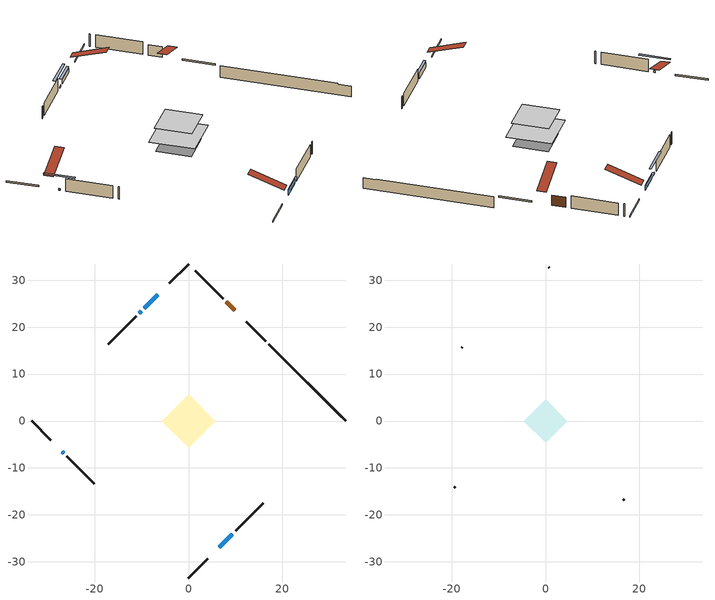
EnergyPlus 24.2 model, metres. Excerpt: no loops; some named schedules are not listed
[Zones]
conditioned space
 floor outside (Floor1 construction): -3.5,0 0,3.5 3.5,0 0,-3.5 z0.45
 floor adiabatic (AdiabaticFloorConstruction): -5.74,0 0,5.74 5.74,0 0,-5.74 z0.45
 floor foundation (Slab1 construction): -4.45,0 0,4.45 4.45,0 0,-4.45 z-1.78
 floor foundation (Slab2 construction): -3.34,0 0,3.34 3.34,0 0,-3.34 z0
 wall outside (RimJoist1 construction): 0,-33.47 4.1,-29.37 / -33.47,0 -29.37,-4.1 / 0,33.47 -4.1,29.37 / 16.43,17.04 12.33,21.13 z0.45:0.75
 wall outside (AdiabaticWallConstruction 1): 9.82,23.64 8.04,25.43 z0.45:2.48
 wall outside (AdiabaticWallConstruction): -6.61,26.86 -9.43,24.03 z0.45:1.3; -10.09,23.38 -10.52,22.94 / -26.86,-6.6 -26.64,-6.83 z0.45:0.78; 6.61,-26.86 9.37,-24.1 z0.45:1.5
 wall outside (Wall1 construction): 10.02,-23.44 15.95,-17.52 / -25.99,-7.48 -20.06,-13.4 / -11.18,22.29 -17.1,16.37 / 7.38,26.08 1.46,32 z0.45:2.89
 wall foundation (FoundationWall1 construction): 17.09,16.38,-1.78 17.09,16.38,0.45 31.83,1.64,0.45 31.83,1.64,0.32 33.47,0,0.32 33.47,0,-1.78
 window (WindowConstruction): -6.61,26.86 -9.43,24.03 z0.45:1.3
 window (WindowConstruction 2): -10.09,23.38 -10.52,22.95 z0.45:0.78
 window (WindowConstruction 3): -26.86,-6.61 -26.64,-6.82 z0.45:0.78
 window (WindowConstruction 1): 6.61,-26.86 9.37,-24.1 z0.45:1.5
 door (Door): 9.82,23.64 8.04,25.43 z0.45:2.48
 ceiling adiabatic (AdiabaticFloorConstruction): 0,-5.74 5.74,0 0,5.74 -5.74,0 z0.45
attic - vented
 floor to conditioned space (Floor2 construction Reversed): -4.67,0 0,4.67 4.67,0 0,-4.67 z2.89
 wall outside (Wall2 construction): 16.6,-16.86 16.75,-16.72 / -19.41,-14.06 -19.26,-14.21 / -17.76,15.71 -17.9,15.56 / 0.8,32.66 0.66,32.81 z0.45:2.89
 roof outside (Roof1 construction): 5.95,-27.52,2.89 1.41,-22.97,5.03 0.21,-24.17,5.03 4.75,-28.71,2.89; -27.52,-5.95,2.89 -22.97,-1.41,5.03 -24.17,-0.21,5.03 -28.71,-4.75,2.89; -5.95,27.52,2.89 -1.41,22.97,5.03 -0.21,24.17,5.03 -4.75,28.71,2.89; 10.48,22.99,2.89 5.93,18.44,5.03 7.13,17.25,5.03 11.68,21.79,2.89
shading: -9.57,23.89 -6.46,27 -6.76,27.29 -9.86,24.18 z1.5; -12.39,21.08 -8.22,25.24 -8.51,25.53 -12.68,21.37 z3.42; -24.78,-8.69 -28.73,-4.74 -29.02,-5.03 -25.07,-8.98 z3.42; 9.51,-23.96 6.46,-27 6.76,-27.29 9.8,-24.25 z1.7
[Building]
Building 1: Terrain=Suburbs
[Site:Location]
Toronto Intl AP_ON: Latitude {deg}=43.68; Longitude {deg}=-79.63; Time Zone {hr}=-5; Elevation {m}=173; Keep Site Location Information=Yes
[Site:GroundTemperature:Shallow]
4.59119, 2.66285, 2.50842, 3.42352, 7.09712, 10.7536, 13.9236, 15.9317, 16.1023, 14.4691, 11.3799, 7.83558
[Site:WaterMainsTemperature]
Calculation Method=Schedule; Temperature Schedule=mains temperature schedule
[Material] Roughness=Rough; Thermal Absorptance=0.9
Name | Thickness {m} | Conductivity {W/m-K} | Density {kg/m3} | Specific Heat {J/kg-K} | Solar Absorptance | Visible Absorptance
asphalt or fiberglass shingles | 0.00635 | 0.162714 | 1121.4 | 1465.45 | 0.84 | 0.84
ceiling loosefill ins | 0.0846667 | 0.0480833 | 16.02 | 1046.75 | 0.7 | 0.7
ceiling stud and cavity | 0.1397 | 0.0988009 | 65.682 | 1177.47 | 0.7 | 0.7
concrete 4.0 in. | 0.1016 | 1.803125 | 2242.8 | 837.4 | 0.7 | 0.7
concrete 8.0 in. | 0.2032 | 1.803125 | 2242.8 | 837.4 | 0.7 | 0.7
door material | 0.04445 | 0.188738 | 512.64 | 1214.23 | 0.7 | 0.7
floor covering | 0.0127 | 0.0433444 | 54.468 | 1339.84 | 0.6 | 0.6
floor rigid ins | 0.051816 | 0.029427 | 32.04 | 1214.23 | 0.7 | 0.7
floor rigid ins 1; wall rigid ins | 0.512978 | 0.029427 | 32.04 | 1214.23 | 0.7 | 0.7
floor stud and cavity | 0.1397 | 0.0826263 | 92.3553 | 1139.71 | 0.7 | 0.7
floor stud and cavity 1 | 0.1397 | 1.75129 | 37.0049 | 1207.88 | 0.7 | 0.7
furniture material conditioned space 1 | 0.1524 | 0.115458 | 640.8 | 1214.23 | 0.6 | 0.6
gypsum board | 0.0127 | 0.160291 | 801 | 837.4 | 0.6 | 0.6
interior horizontal ins | 0.00290118 | 0.029427 | 32.04 | 1214.23 | 0.7 | 0.7
osb sheathing 0.5 in. | 0.0127 | 0.115458 | 512.64 | 1214.23 | 0.7 | 0.7
osb sheathing 0.75 in. | 0.01905 | 0.115458 | 512.64 | 1214.23 | 0.7 | 0.7
rim joist stud and cavity | 0.0508 | 0.648972 | 50.32683 | 1063.81 | 0.6 | 0.6
wall stud and cavity | 0.1397 | 0.0984349 | 139.0536 | 1170.24 | 0.7 | 0.7
wall stud and cavity 1 | 0.0889 | 6.9971 | 50.32683 | 1063.81 | 0.6 | 0.6
wall stud and cavity 2 | 0.0889 | 0.380278 | 52.3479 | 1209.89 | 0.7 | 0.7
wall stud and cavity 3 | 0.0889 | 0.391764 | 83.0341 | 1211.67 | 0.7 | 0.7
wood siding | 0.0254 | 0.102417 | 544.68 | 1172.36 | 0.4 | 0.4
wood siding 1 | 0.00254 | 0.102417 | 544.68 | 1172.36 | 0.4 | 0.4
wood siding 2; wood siding 3; wood siding 4 | 0.0254 | 0.102417 | 544.68 | 1172.36 | 0.7 | 0.7
[WindowMaterial:SimpleGlazingSystem]
Name | U-Factor {W/m2-K} | Solar Heat Gain Coefficient
WindowMaterial | 2.96278 | 0.62
WindowMaterial 1 | 2.9395 | 0.65
WindowMaterial 2 | 3.068959 | 0.43
WindowMaterial 3 | 2.680016 | 0.43
[Construction]
AdiabaticFloorConstruction: floor stud and cavity 1, floor rigid ins 1, osb sheathing 0.75 in., floor covering
AdiabaticWallConstruction: wood siding 3, wall rigid ins, wall stud and cavity 2, gypsum board
AdiabaticWallConstruction 1: wood siding 4, wall rigid ins, wall stud and cavity 2, gypsum board
Door: door material
Floor1 construction: floor stud and cavity, floor rigid ins, osb sheathing 0.75 in., floor covering
Floor2 construction Reversed: gypsum board, ceiling stud and cavity, ceiling loosefill ins
FoundationWall1 construction: concrete 8.0 in.
furniture construction conditioned space 1: furniture material conditioned space 1
PartitionWallConstruction: gypsum board, wall stud and cavity 3, gypsum board
RimJoist1 construction: wood siding 2, rim joist stud and cavity
Roof1 construction: asphalt or fiberglass shingles
Slab1 construction; Slab2 construction: concrete 4.0 in.
Wall1 construction: wood siding, osb sheathing 0.5 in., wall stud and cavity, gypsum board
Wall2 construction: wood siding 1, wall stud and cavity 1
WindowConstruction: WindowMaterial
WindowConstruction 1: WindowMaterial 1
WindowConstruction 2: WindowMaterial 2
WindowConstruction 3: WindowMaterial 3
[Zone] Multiplier=1; Part of Total Floor Area=Yes
Name | Volume {m3}
attic - vented | 15.1367
conditioned space | 263.4
[Space]
Name | Zone | Volume {m3}
attic - vented 1 | attic - vented | 15.1367
conditioned space 1 | conditioned space | 263.4
[ZoneInfiltration:EffectiveLeakageArea]
infil attic - vented 1: Zone or Space=attic - vented 1; Schedule=Always On Discrete; Effective Air Leakage Area {cm2}=1801.24; Stack Coefficient=0.000318518; Wind Coefficient=1.20583e-05
[ZoneMixing]
whole house fan mix: Zone or Space=attic - vented; Schedule=Always On Continuous; Design Flow Rate Calculation Method=Flow/Zone; Design Flow Rate {m3/s}=0; Source Zone or Space=conditioned space
[SurfaceProperty:ExposedFoundationPerimeter] Exposed Perimeter Calculation Method=TotalExposedPerimeter
Name | Total Exposed Perimeter {m}
Slab1 | 23.165
Slab2 | 13.411
[InternalMass] Zone or ZoneList=conditioned space; Space or SpaceList=conditioned space 1
Name | Construction | Surface Area {m2}
furniture mass conditioned space 1 | furniture construction conditioned space 1 | 60.8767
partition wall mass | PartitionWallConstruction | 152.192
[Lights]
interior lighting: Zone or ZoneList or Space or SpaceList=conditioned space 1; Schedule=interior lighting schedule; Design Level Calculation Method=LightingLevel; Lighting Level {W}=343.2; Return Air Fraction=0; Fraction Radiant=0.6; Fraction Visible=0.2; Fraction Replaceable=1
[People]
occupants: Zone or ZoneList or Space or SpaceList=conditioned space 1; Number of People Schedule=occupants schedule; Number of People Calculation Method=People; Number of People=3; Fraction Radiant=0.314171; Sensible Heat Fraction=0.56303; Activity Level Schedule=occupants activity schedule; Carbon Dioxide Generation Rate {m3/s-W}=0; Enable ASHRAE 55 Comfort Warnings=No; Mean Radiant Temperature Calculation Type=EnclosureAveraged
[ElectricEquipment] Zone or ZoneList or Space or SpaceList=conditioned space 1; Design Level Calculation Method=EquipmentLevel
Name | Schedule | Design Level {W} | Fraction Latent | Fraction Radiant | Fraction Lost
clothes dryer | clothes dryer schedule | 140.772 | 0.015 | 0.081 | 0.85
clothes washer | clothes washer schedule | 32.1985 | 0.03 | 0.162 | 0.7
cooking range | cooking range schedule | 215.147 | 0.08 | 0.432 | 0.2
dishwasher | dishwasher schedule | 66.8632 | 0.3 | 0.18 | 0.4
fridge | fridge schedule | 72.9452 | 0 | 0.6 | 0
mech vent house fan | mech vent house fan schedule | 10 | 0 | 0 | 1
mech vent house fan cfis | mech vent house fan cfis schedule | 0 | 0 | 0 | 0
misc plug loads | misc plug loads schedule | 494.7 | 0.045 | 0.513 | 0.1
whole house fan | Always On Discrete | 0 | 0 | 0 | 1
[OtherEquipment] Zone or ZoneList or Space or SpaceList=conditioned space 1; Design Level Calculation Method=EquipmentLevel
Name | Fuel Type | Schedule | Design Level {W} | Fraction Latent | Fraction Radiant | Fraction Lost
clothes dryer 1 | Electricity | clothes dryer schedule | 0 | 0.015 | 0.081 | 0.85
cooking range 1 | Electricity | cooking range schedule | 0 | 0.08 | 0.432 | 0.2
general water use latent | None | general water use schedule | 62.594 | 1 | 0 | 0
general water use sensible | None | general water use schedule | -61.6891 | 0 | 0.6 | 0
mech vent house fan latent load | None | Always On Discrete | 0 | 1 | 0 | 0
mech vent house fan sensible load | None | Always On Discrete | 0 | 0 | 0 | 0
water heater energy adjustment1 | NaturalGas | Always On Discrete | 0.01 | 0 | 0 | 1
[ZoneInfiltration:DesignFlowRate] Zone or ZoneList or Space or SpaceList=conditioned space 1; Schedule=Always On Discrete; Design Flow Rate Calculation Method=Flow/Zone; Design Flow Rate {m3/s}=0
infil flow; natural vent flow; whole house fan flow
[AvailabilityManager:Scheduled]
furnace airloop Availability Manager: Schedule=Always On Discrete
[Foundation:Kiva] Initial Indoor Air Temperature {C}=21; Wall Depth Below Slab {m}=0.2032
Name | Interior Horizontal Insulation Material | Interior Horizontal Insulation Depth {m} | Interior Horizontal Insulation Width {m} | Wall Height Above Grade {m}
Foundation Kiva 1 | interior horizontal ins | 0 | 1 | 0.450007
Foundation Kiva 2 |  |  |  | 0.1016
[Foundation:Kiva:Settings]
Soil Conductivity {W/m-K}=0.849921; Soil Density {kg/m3}=1842.3; Soil Specific Heat {J/kg-K}=418.7; Ground Solar Absorptivity=0.9; Ground Thermal Absorptivity=0.9; Ground Surface Roughness {m}=0.03; Far-Field Width {m}=40; Deep-Ground Boundary Condition=ZeroFlux; Deep-Ground Depth {m}=40; Minimum Cell Dimension {m}=0.2; Maximum Cell Growth Coefficient=3; Simulation Timestep=Timestep
[Exterior:Lights]
exterior lighting: Schedule=exterior lighting schedule; Design Level {W}=75.6
[EnergyManagementSystem:GlobalVariable]
furnace_airloop_Fan_RTF
infil_program_Qfan
infil_program_Qinf
natural_vent_program_Qnv
natural_vent_program_Qwhf
[EnergyManagementSystem:Sensor]
Name | Output:Variable or Output:Meter Index Key | Output:Variable or Output:Meter
airflow_gain | infil flow | Infiltration Sensible Heat Gain Energy
airflow_gain_1 | natural vent flow | Infiltration Sensible Heat Gain Energy
airflow_gain_2 | whole house fan flow | Infiltration Sensible Heat Gain Energy
airflow_loss | infil flow | Infiltration Sensible Heat Loss Energy
airflow_loss_1 | natural vent flow | Infiltration Sensible Heat Loss Energy
airflow_loss_2 | whole house fan flow | Infiltration Sensible Heat Loss Energy
clg_load_cond |  | Cooling:EnergyTransfer:Zone:CONDITIONED SPACE
clg_sp_s; clg_sp_s_1 | cooling setpoint | Schedule Value
clothes_dryer_exhaust_0_sch_s | clothes dryer exhaust 0 schedule | Schedule Value
cool_season | cooling season schedule | Schedule Value
htg_load_cond |  | Heating:EnergyTransfer:Zone:CONDITIONED SPACE
htg_sp_s; htg_sp_s_1 | heating setpoint | Schedule Value
ig_ee_conv | clothes dryer | Electric Equipment Convective Heating Energy
ig_ee_conv_2 | cooking range | Electric Equipment Convective Heating Energy
ig_ee_conv_4 | fridge | Electric Equipment Convective Heating Energy
ig_ee_conv_5 | misc plug loads | Electric Equipment Convective Heating Energy
ig_ee_conv_6 | whole house fan | Electric Equipment Convective Heating Energy
ig_ee_rad | clothes dryer | Electric Equipment Radiant Heating Energy
ig_ee_rad_2 | cooking range | Electric Equipment Radiant Heating Energy
ig_ee_rad_4 | fridge | Electric Equipment Radiant Heating Energy
ig_ee_rad_5 | misc plug loads | Electric Equipment Radiant Heating Energy
ig_ee_rad_6 | whole house fan | Electric Equipment Radiant Heating Energy
ig_lgt_conv | interior lighting | Lights Convective Heating Energy
ig_lgt_rad | interior lighting | Lights Radiant Heating Energy
ig_lgt_vis | interior lighting | Lights Visible Radiation Heating Energy
ig_oe_conv | clothes dryer 1 | Other Equipment Convective Heating Energy
ig_oe_conv_1 | cooking range 1 | Other Equipment Convective Heating Energy
ig_oe_conv_2 | general water use latent | Other Equipment Convective Heating Energy
ig_oe_conv_3 | general water use sensible | Other Equipment Convective Heating Energy
ig_oe_conv_4 | water heater energy adjustment1 | Other Equipment Convective Heating Energy
ig_oe_rad | clothes dryer 1 | Other Equipment Radiant Heating Energy
ig_oe_rad_1 | cooking range 1 | Other Equipment Radiant Heating Energy
ig_oe_rad_2 | general water use latent | Other Equipment Radiant Heating Energy
ig_oe_rad_3 | general water use sensible | Other Equipment Radiant Heating Energy
ig_oe_rad_4 | water heater energy adjustment1 | Other Equipment Radiant Heating Energy
ig_ppl_conv | occupants | People Convective Heating Energy
ig_ppl_rad | occupants | People Radiant Heating Energy
im_conv | furniture mass conditioned space 1 | Surface Inside Face Convection Heat Gain Energy
im_conv_1 | partition wall mass | Surface Inside Face Convection Heat Gain Energy
im_ig | furniture mass conditioned space 1 | Surface Inside Face Internal Gains Radiation Heat Gain Energy
im_ig_1 | partition wall mass | Surface Inside Face Internal Gains Radiation Heat Gain Energy
im_lgt | furniture mass conditioned space 1 | Surface Inside Face Lights Radiation Heat Gain Energy
im_lgt_1 | partition wall mass | Surface Inside Face Lights Radiation Heat Gain Energy
im_sol | furniture mass conditioned space 1 | Surface Inside Face Solar Radiation Heat Gain Energy
im_sol_1 | partition wall mass | Surface Inside Face Solar Radiation Heat Gain Energy
im_surf | furniture mass conditioned space 1 | Surface Inside Face Net Surface Thermal Radiation Heat Gain Energy
im_surf_1 | partition wall mass | Surface Inside Face Net Surface Thermal Radiation Heat Gain Energy
mv_conv | mech vent house fan | Electric Equipment Convective Heating Energy
mv_conv_1 | mech vent house fan cfis | Electric Equipment Convective Heating Energy
mv_conv_2 | mech vent house fan latent load | Other Equipment Convective Heating Energy
mv_conv_3 | mech vent house fan sensible load | Other Equipment Convective Heating Energy
mv_rad | mech vent house fan | Electric Equipment Radiant Heating Energy
mv_rad_1 | mech vent house fan cfis | Electric Equipment Radiant Heating Energy
mv_rad_2 | mech vent house fan latent load | Other Equipment Radiant Heating Energy
mv_rad_3 | mech vent house fan sensible load | Other Equipment Radiant Heating Energy
natural_vent_s | natural vent schedule | Schedule Value
out_pb_s |  | Site Outdoor Air Barometric Pressure
out_wt_s |  | Site Outdoor Air Humidity Ratio
site_vw_s |  | Site Wind Speed
ss_back_out | Window1 | Surface Window Shortwave from Zone Back Out Window Heat Transfer Rate
ss_back_out_1 | Window10 | Surface Window Shortwave from Zone Back Out Window Heat Transfer Rate
ss_back_out_2 | Window12 | Surface Window Shortwave from Zone Back Out Window Heat Transfer Rate
ss_back_out_3 | Window6 | Surface Window Shortwave from Zone Back Out Window Heat Transfer Rate
ss_conv | Door1 | Surface Inside Face Convection Heat Gain Energy
ss_conv_1 | Window1 | Surface Inside Face Convection Heat Gain Energy
ss_conv_2 | Window10 | Surface Inside Face Convection Heat Gain Energy
ss_conv_3 | Window12 | Surface Inside Face Convection Heat Gain Energy
ss_conv_4 | Window6 | Surface Inside Face Convection Heat Gain Energy
ss_ig | Door1 | Surface Inside Face Internal Gains Radiation Heat Gain Energy
ss_ig_1 | Window1 | Surface Inside Face Internal Gains Radiation Heat Gain Energy
ss_ig_2 | Window10 | Surface Inside Face Internal Gains Radiation Heat Gain Energy
ss_ig_3 | Window12 | Surface Inside Face Internal Gains Radiation Heat Gain Energy
ss_ig_4 | Window6 | Surface Inside Face Internal Gains Radiation Heat Gain Energy
ss_lgt | Door1 | Surface Inside Face Lights Radiation Heat Gain Energy
ss_sol | Door1 | Surface Inside Face Solar Radiation Heat Gain Energy
ss_surf | Door1 | Surface Inside Face Net Surface Thermal Radiation Heat Gain Energy
ss_surf_1 | Window1 | Surface Inside Face Net Surface Thermal Radiation Heat Gain Energy
ss_surf_2 | Window10 | Surface Inside Face Net Surface Thermal Radiation Heat Gain Energy
ss_surf_3 | Window12 | Surface Inside Face Net Surface Thermal Radiation Heat Gain Energy
ss_surf_4 | Window6 | Surface Inside Face Net Surface Thermal Radiation Heat Gain Energy
ss_trans_in | Window1 | Surface Window Transmitted Solar Radiation Rate
ss_trans_in_1 | Window10 | Surface Window Transmitted Solar Radiation Rate
ss_trans_in_2 | Window12 | Surface Window Transmitted Solar Radiation Rate
ss_trans_in_3 | Window6 | Surface Window Transmitted Solar Radiation Rate
ss_trans_out | Window1 | Surface Inside Face Initial Transmitted Diffuse Transmitted Out Window Solar Radiation Rate
ss_trans_out_1 | Window10 | Surface Inside Face Initial Transmitted Diffuse Transmitted Out Window Solar Radiation Rate
ss_trans_out_2 | Window12 | Surface Inside Face Initial Transmitted Diffuse Transmitted Out Window Solar Radiation Rate
ss_trans_out_3 | Window6 | Surface Inside Face Initial Transmitted Diffuse Transmitted Out Window Solar Radiation Rate
s_conv | Floor1 | Surface Inside Face Convection Heat Gain Energy
s_conv_1 | Floor2 | Surface Inside Face Convection Heat Gain Energy
s_conv_10 | Slab2 | Surface Inside Face Convection Heat Gain Energy
s_conv_11 | Wall1:135 | Surface Inside Face Convection Heat Gain Energy
s_conv_12 | Wall1:225 | Surface Inside Face Convection Heat Gain Energy
s_conv_13 | Wall1:315 | Surface Inside Face Convection Heat Gain Energy
s_conv_14 | Wall1:45 | Surface Inside Face Convection Heat Gain Energy
s_conv_2 | FoundationWall1 | Surface Inside Face Convection Heat Gain Energy
s_conv_3 | inferred conditioned ceiling | Surface Inside Face Convection Heat Gain Energy
s_conv_4 | inferred conditioned floor | Surface Inside Face Convection Heat Gain Energy
s_conv_5 | RimJoist1:135 | Surface Inside Face Convection Heat Gain Energy
s_conv_6 | RimJoist1:225 | Surface Inside Face Convection Heat Gain Energy
s_conv_7 | RimJoist1:315 | Surface Inside Face Convection Heat Gain Energy
s_conv_8 | RimJoist1:45 | Surface Inside Face Convection Heat Gain Energy
s_conv_9 | Slab1 | Surface Inside Face Convection Heat Gain Energy
s_ig | Floor1 | Surface Inside Face Internal Gains Radiation Heat Gain Energy
s_ig_1 | Floor2 | Surface Inside Face Internal Gains Radiation Heat Gain Energy
s_ig_10 | Slab2 | Surface Inside Face Internal Gains Radiation Heat Gain Energy
s_ig_11 | Wall1:135 | Surface Inside Face Internal Gains Radiation Heat Gain Energy
s_ig_12 | Wall1:225 | Surface Inside Face Internal Gains Radiation Heat Gain Energy
s_ig_13 | Wall1:315 | Surface Inside Face Internal Gains Radiation Heat Gain Energy
s_ig_14 | Wall1:45 | Surface Inside Face Internal Gains Radiation Heat Gain Energy
s_ig_2 | FoundationWall1 | Surface Inside Face Internal Gains Radiation Heat Gain Energy
s_ig_3 | inferred conditioned ceiling | Surface Inside Face Internal Gains Radiation Heat Gain Energy
s_ig_4 | inferred conditioned floor | Surface Inside Face Internal Gains Radiation Heat Gain Energy
s_ig_5 | RimJoist1:135 | Surface Inside Face Internal Gains Radiation Heat Gain Energy
s_ig_6 | RimJoist1:225 | Surface Inside Face Internal Gains Radiation Heat Gain Energy
s_ig_7 | RimJoist1:315 | Surface Inside Face Internal Gains Radiation Heat Gain Energy
s_ig_8 | RimJoist1:45 | Surface Inside Face Internal Gains Radiation Heat Gain Energy
s_ig_9 | Slab1 | Surface Inside Face Internal Gains Radiation Heat Gain Energy
s_lgt | Floor1 | Surface Inside Face Lights Radiation Heat Gain Energy
s_lgt_1 | Floor2 | Surface Inside Face Lights Radiation Heat Gain Energy
s_lgt_10 | Slab2 | Surface Inside Face Lights Radiation Heat Gain Energy
s_lgt_11 | Wall1:135 | Surface Inside Face Lights Radiation Heat Gain Energy
s_lgt_12 | Wall1:225 | Surface Inside Face Lights Radiation Heat Gain Energy
s_lgt_13 | Wall1:315 | Surface Inside Face Lights Radiation Heat Gain Energy
s_lgt_14 | Wall1:45 | Surface Inside Face Lights Radiation Heat Gain Energy
s_lgt_2 | FoundationWall1 | Surface Inside Face Lights Radiation Heat Gain Energy
s_lgt_3 | inferred conditioned ceiling | Surface Inside Face Lights Radiation Heat Gain Energy
s_lgt_4 | inferred conditioned floor | Surface Inside Face Lights Radiation Heat Gain Energy
s_lgt_5 | RimJoist1:135 | Surface Inside Face Lights Radiation Heat Gain Energy
s_lgt_6 | RimJoist1:225 | Surface Inside Face Lights Radiation Heat Gain Energy
s_lgt_7 | RimJoist1:315 | Surface Inside Face Lights Radiation Heat Gain Energy
s_lgt_8 | RimJoist1:45 | Surface Inside Face Lights Radiation Heat Gain Energy
s_lgt_9 | Slab1 | Surface Inside Face Lights Radiation Heat Gain Energy
s_sol | Floor1 | Surface Inside Face Solar Radiation Heat Gain Energy
s_sol_1 | Floor2 | Surface Inside Face Solar Radiation Heat Gain Energy
s_sol_10 | Slab2 | Surface Inside Face Solar Radiation Heat Gain Energy
s_sol_11 | Wall1:135 | Surface Inside Face Solar Radiation Heat Gain Energy
s_sol_12 | Wall1:225 | Surface Inside Face Solar Radiation Heat Gain Energy
s_sol_13 | Wall1:315 | Surface Inside Face Solar Radiation Heat Gain Energy
s_sol_14 | Wall1:45 | Surface Inside Face Solar Radiation Heat Gain Energy
s_sol_2 | FoundationWall1 | Surface Inside Face Solar Radiation Heat Gain Energy
s_sol_3 | inferred conditioned ceiling | Surface Inside Face Solar Radiation Heat Gain Energy
s_sol_4 | inferred conditioned floor | Surface Inside Face Solar Radiation Heat Gain Energy
s_sol_5 | RimJoist1:135 | Surface Inside Face Solar Radiation Heat Gain Energy
s_sol_6 | RimJoist1:225 | Surface Inside Face Solar Radiation Heat Gain Energy
s_sol_7 | RimJoist1:315 | Surface Inside Face Solar Radiation Heat Gain Energy
s_sol_8 | RimJoist1:45 | Surface Inside Face Solar Radiation Heat Gain Energy
s_sol_9 | Slab1 | Surface Inside Face Solar Radiation Heat Gain Energy
s_surf | Floor1 | Surface Inside Face Net Surface Thermal Radiation Heat Gain Energy
s_surf_1 | Floor2 | Surface Inside Face Net Surface Thermal Radiation Heat Gain Energy
s_surf_10 | Slab2 | Surface Inside Face Net Surface Thermal Radiation Heat Gain Energy
s_surf_11 | Wall1:135 | Surface Inside Face Net Surface Thermal Radiation Heat Gain Energy
s_surf_12 | Wall1:225 | Surface Inside Face Net Surface Thermal Radiation Heat Gain Energy
s_surf_13 | Wall1:315 | Surface Inside Face Net Surface Thermal Radiation Heat Gain Energy
s_surf_14 | Wall1:45 | Surface Inside Face Net Surface Thermal Radiation Heat Gain Energy
s_surf_2 | FoundationWall1 | Surface Inside Face Net Surface Thermal Radiation Heat Gain Energy
s_surf_3 | inferred conditioned ceiling | Surface Inside Face Net Surface Thermal Radiation Heat Gain Energy
s_surf_4 | inferred conditioned floor | Surface Inside Face Net Surface Thermal Radiation Heat Gain Energy
s_surf_5 | RimJoist1:135 | Surface Inside Face Net Surface Thermal Radiation Heat Gain Energy
s_surf_6 | RimJoist1:225 | Surface Inside Face Net Surface Thermal Radiation Heat Gain Energy
s_surf_7 | RimJoist1:315 | Surface Inside Face Net Surface Thermal Radiation Heat Gain Energy
s_surf_8 | RimJoist1:45 | Surface Inside Face Net Surface Thermal Radiation Heat Gain Energy
s_surf_9 | Slab1 | Surface Inside Face Net Surface Thermal Radiation Heat Gain Energy
[EnergyManagementSystem:Actuator]
Name | Actuated Component Unique | Actuated Component Type | Actuated Component Control Type
fridge_schedule_act | fridge schedule | Schedule:Constant | Schedule Value
infil_flow_act | infil flow | Zone Infiltration | Air Exchange Flow Rate
mech_vent_house_fan_cfis_act | mech vent house fan cfis | ElectricEquipment | Electricity Rate
mech_vent_house_fan_latent_load_act | mech vent house fan latent load | OtherEquipment | Power Level
mech_vent_house_fan_sensible_load_act | mech vent house fan sensible load | OtherEquipment | Power Level
natural_vent_flow_act | natural vent flow | Zone Infiltration | Air Exchange Flow Rate
water_heater_ec_adj_act | water heater energy adjustment1 | OtherEquipment | Power Level
whole_house_fan_act | whole house fan | ElectricEquipment | Electricity Rate
whole_house_fan_flow_act | whole house fan flow | Zone Infiltration | Air Exchange Flow Rate
whole_house_fan_mix_act | whole house fan mix | ZoneMixing | Air Exchange Flow Rate
